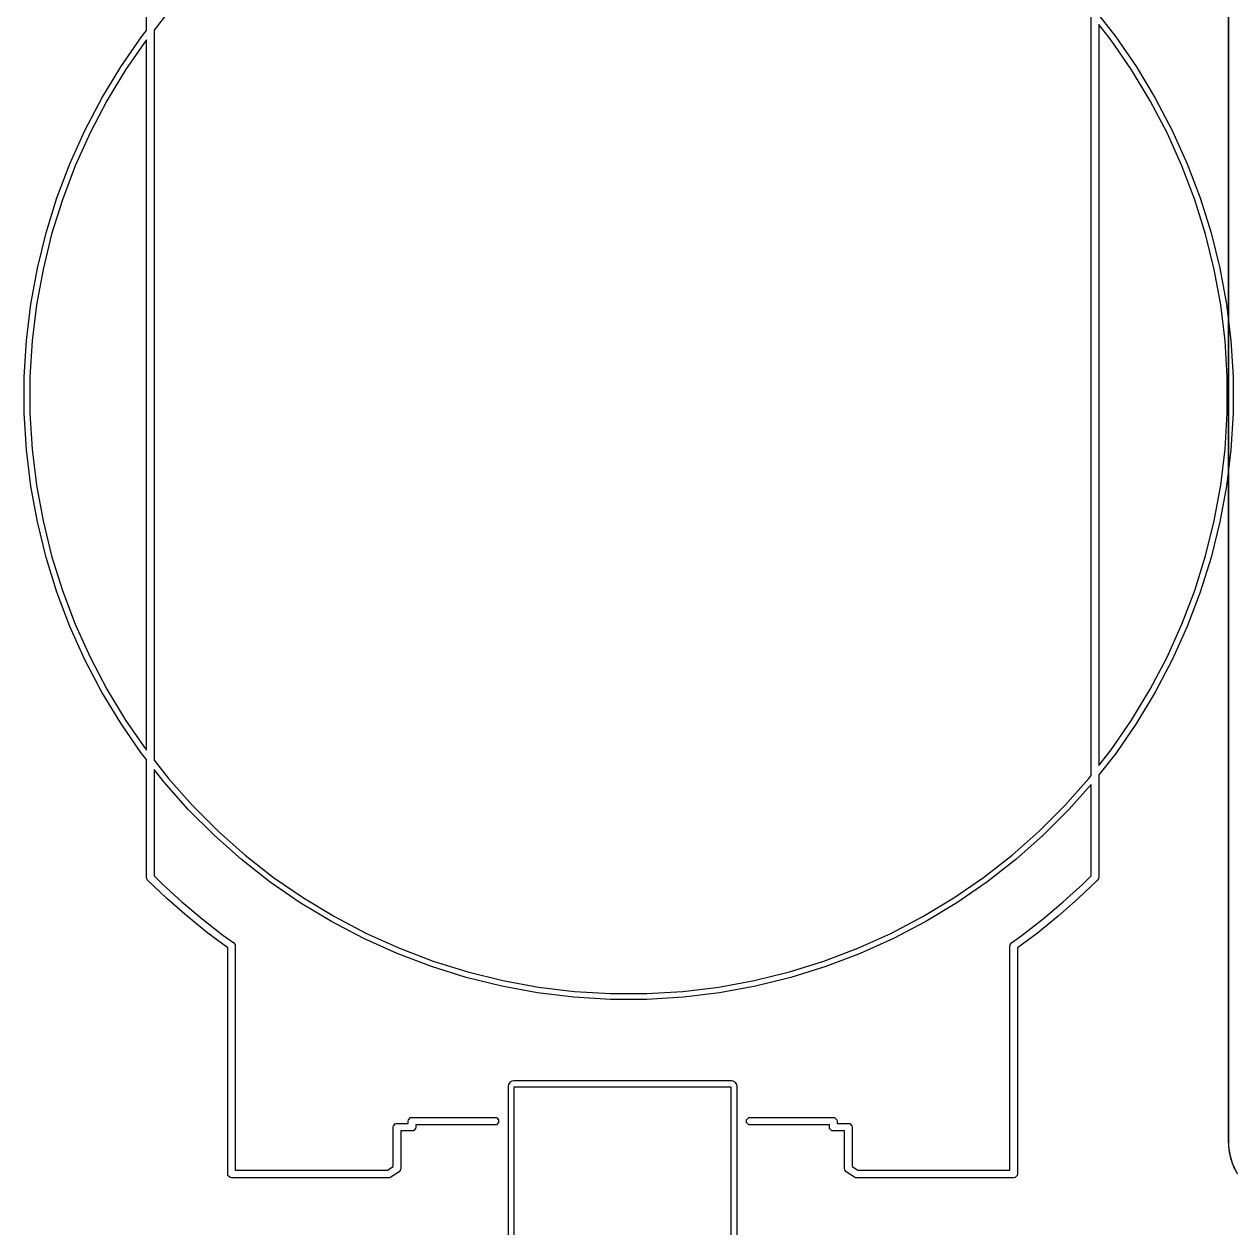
# Model space of a CAD drawing. Extents: x 125.5 to 181.1, y -135.3 to -67.6.
# Drawn here: x 136.05 to 156.16, y -101.44 to -81.44 of the extents above; entities that cross this region are included whole.
import ezdxf

# ---------------------------------------------------------------- set-up
doc = ezdxf.new("R2010")
doc.units = 0
doc.layers.add('BLACK', color=7, linetype='CONTINUOUS')

msp = doc.modelspace()

# ---------------------------------------------------------------- linework, layer by layer
at = {"layer": 'BLACK', "linetype": 'CONTINUOUS'}
for p, q in [((156.0695, -68.692279), (156.0695, -99.973455)), ((156.07, -100), (156.07, -68.69)), ((138.0865, -81.539993), (138.0865, -79.78167)), ((138.452946, -81.226975), (138.2135, -81.532605)), ((153.7865, -93.922675), (153.7865, -81.277324)), ((153.9135, -81.284712), (154.194784, -81.643745)), ((138.005216, -81.643745), (138.0865, -81.539993)), ((138.2135, -81.532605), (138.2135, -93.667394)), ((154.117896, -81.70032), (153.9135, -81.439427)), ((153.9135, -81.439427), (153.9135, -93.760572)), ((137.660355, -82.143363), (138.005216, -81.643745)), ((138.082104, -81.70032), (137.740518, -82.195192)), ((138.0865, -81.694708), (138.082104, -81.70032)), ((138.0865, -93.505291), (138.0865, -81.694708)), ((154.459482, -82.195192), (154.117896, -81.70032)), ((154.194784, -81.643745), (154.539645, -82.143363)), ((137.346289, -82.662891), (137.660355, -82.143363)), ((137.740518, -82.195192), (137.429435, -82.709786)), ((154.770565, -82.709786), (154.459482, -82.195192)), ((154.539645, -82.143363), (154.853711, -82.662891)), ((137.064164, -83.200435), (137.346289, -82.662891)), ((137.429435, -82.709786), (137.149991, -83.242223)), ((155.050009, -83.242223), (154.770565, -82.709786)), ((154.853711, -82.662891), (155.135836, -83.200435)), ((136.815011, -83.754032), (137.064164, -83.200435)), ((155.135836, -83.200435), (155.384989, -83.754032)), ((137.149991, -83.242223), (136.903203, -83.790562)), ((155.296797, -83.790562), (155.050009, -83.242223)), ((136.599737, -84.321662), (136.815011, -83.754032)), ((136.903203, -83.790562), (136.689974, -84.352801)), ((155.510026, -84.352801), (155.296797, -83.790562)), ((155.384989, -83.754032), (155.600263, -84.321662)), ((136.419128, -84.901255), (136.599737, -84.321662)), ((136.689974, -84.352801), (136.511081, -84.926889)), ((155.688919, -84.926889), (155.510026, -84.352801)), ((155.600263, -84.321662), (155.780872, -84.901255)), ((136.273844, -85.490695), (136.419128, -84.901255)), ((136.511081, -84.926889), (136.367177, -85.51073)), ((155.832823, -85.51073), (155.688919, -84.926889)), ((155.780872, -84.901255), (155.926156, -85.490695)), ((136.164415, -86.087832), (136.273844, -85.490695)), ((136.367177, -85.51073), (136.258787, -86.102195)), ((155.941213, -86.102195), (155.832823, -85.51073)), ((155.926156, -85.490695), (156.035585, -86.087832)), ((136.09124, -86.690486), (136.164415, -86.087832)), ((136.258787, -86.102195), (136.186307, -86.699125)), ((156.013693, -86.699125), (155.941213, -86.102195)), ((156.035585, -86.087832), (156.10876, -86.690486)), ((136.054585, -87.29646), (136.09124, -86.690486)), ((136.186307, -86.699125), (136.15, -87.299343)), ((156.05, -87.299343), (156.013693, -86.699125)), ((156.10876, -86.690486), (156.145415, -87.29646)), ((136.054585, -87.299343), (136.054585, -87.29646)), ((136.054585, -87.90354), (136.054585, -87.299343)), ((136.15, -87.299343), (136.15, -87.900657)), ((156.05, -87.900657), (156.05, -87.299343)), ((156.145415, -87.29646), (156.145415, -87.90354)), ((136.09124, -88.509514), (136.054585, -87.90354)), ((136.15, -87.900657), (136.186307, -88.500875)), ((156.013693, -88.500875), (156.05, -87.900657)), ((156.145415, -87.90354), (156.10876, -88.509514)), ((136.164415, -89.112168), (136.09124, -88.509514)), ((136.186307, -88.500875), (136.258787, -89.097805)), ((155.941213, -89.097805), (156.013693, -88.500875)), ((156.10876, -88.509514), (156.035585, -89.112168)), ((136.273844, -89.709305), (136.164415, -89.112168)), ((136.258787, -89.097805), (136.367177, -89.68927)), ((155.832823, -89.68927), (155.941213, -89.097805)), ((156.035585, -89.112168), (155.926156, -89.709305)), ((136.419128, -90.298745), (136.273844, -89.709305)), ((136.367177, -89.68927), (136.511081, -90.273111)), ((155.688919, -90.273111), (155.832823, -89.68927)), ((155.926156, -89.709305), (155.780872, -90.298745)), ((136.599737, -90.878338), (136.419128, -90.298745)), ((136.511081, -90.273111), (136.689974, -90.847199)), ((155.510026, -90.847199), (155.688919, -90.273111)), ((155.780872, -90.298745), (155.600263, -90.878338)), ((136.689974, -90.847199), (136.903203, -91.409438)), ((155.296797, -91.409438), (155.510026, -90.847199)), ((136.815011, -91.445968), (136.599737, -90.878338)), ((155.600263, -90.878338), (155.384989, -91.445968)), ((137.064164, -91.999565), (136.815011, -91.445968)), ((136.903203, -91.409438), (137.149991, -91.957777)), ((155.050009, -91.957777), (155.296797, -91.409438)), ((155.384989, -91.445968), (155.135836, -91.999565)), ((137.346289, -92.537109), (137.064164, -91.999565)), ((137.149991, -91.957777), (137.429435, -92.490214)), ((154.770565, -92.490214), (155.050009, -91.957777)), ((155.135836, -91.999565), (154.853711, -92.537109)), ((137.660355, -93.056637), (137.346289, -92.537109)), ((137.429435, -92.490214), (137.740518, -93.004808)), ((154.459482, -93.004808), (154.770565, -92.490214)), ((154.853711, -92.537109), (154.539645, -93.056637)), ((138.005216, -93.556255), (137.660355, -93.056637)), ((137.740518, -93.004808), (138.082104, -93.49968)), ((154.117896, -93.49968), (154.459482, -93.004808)), ((154.539645, -93.056637), (154.194784, -93.556255)), ((138.0865, -93.660006), (138.005216, -93.556255)), ((138.082104, -93.49968), (138.0865, -93.505291)), ((138.0865, -95.61833), (138.0865, -93.660006)), ((138.2135, -93.667394), (138.452946, -93.973025)), ((153.9135, -93.760572), (154.117896, -93.49968)), ((154.194784, -93.556255), (153.9135, -93.915287)), ((138.379614, -94.034139), (138.2135, -93.82211)), ((138.2135, -93.82211), (138.2135, -95.59187)), ((138.782183, -94.488546), (138.379614, -94.034139)), ((138.452946, -93.973025), (138.851691, -94.423115)), ((153.348309, -94.423115), (153.747054, -93.973025)), ((153.7865, -94.072388), (153.417817, -94.488546)), ((153.747054, -93.973025), (153.7865, -93.922675)), ((153.7865, -95.591877), (153.7865, -94.072388)), ((153.9135, -93.915287), (153.9135, -95.61833)), ((138.851691, -94.423115), (139.276885, -94.848309)), ((152.923115, -94.848309), (153.348309, -94.423115)), ((139.211454, -94.917817), (138.782183, -94.488546)), ((153.417817, -94.488546), (152.988546, -94.917817)), ((139.276885, -94.848309), (139.726975, -95.247054)), ((152.473025, -95.247054), (152.923115, -94.848309)), ((139.665861, -95.320386), (139.211454, -94.917817)), ((152.988546, -94.917817), (152.534139, -95.320386)), ((139.726975, -95.247054), (140.20032, -95.617896)), ((151.99968, -95.617896), (152.473025, -95.247054)), ((140.143745, -95.694784), (139.665861, -95.320386)), ((152.534139, -95.320386), (152.056255, -95.694784)), ((138.08785, -95.62512), (138.0865, -95.61833)), ((138.087325, -95.628535), (138.08785, -95.62512)), ((138.089288, -95.632347), (138.087325, -95.628535)), ((138.091334, -95.64263), (138.089288, -95.632347)), ((138.098035, -95.649331), (138.091334, -95.64263)), ((138.105294, -95.663425), (138.098035, -95.649331)), ((138.105292, -95.663427), (138.105294, -95.663425)), ((138.427368, -95.970297), (138.105292, -95.663427)), ((138.2135, -95.59187), (138.350902, -95.7281)), ((140.20032, -95.617896), (140.695192, -95.959482)), ((151.504808, -95.959482), (151.99968, -95.617896)), ((153.894706, -95.663435), (153.572632, -95.970305)), ((153.649097, -95.728107), (153.7865, -95.591877)), ((153.901974, -95.649321), (153.894706, -95.663435)), ((153.908666, -95.64263), (153.901974, -95.649321)), ((153.910708, -95.632363), (153.908666, -95.64263)), ((153.912675, -95.628545), (153.910708, -95.632363)), ((153.9135, -95.61833), (153.912148, -95.625124)), ((153.912148, -95.625124), (153.912675, -95.628545)), ((138.350902, -95.7281), (138.675349, -96.025178)), ((140.643363, -96.039645), (140.143745, -95.694784)), ((152.056255, -95.694784), (151.556637, -96.039645)), ((153.324651, -96.025184), (153.649097, -95.728107)), ((138.761361, -96.264152), (138.427368, -95.970297)), ((138.675349, -96.025178), (139.011325, -96.309153)), ((141.162891, -96.353711), (140.643363, -96.039645)), ((140.695192, -95.959482), (141.209786, -96.270565)), ((150.990214, -96.270565), (151.504808, -95.959482)), ((151.556637, -96.039645), (151.037109, -96.353711)), ((152.988677, -96.309158), (153.324651, -96.025184)), ((153.572632, -95.970305), (153.238639, -96.264158)), ((139.106747, -96.544527), (138.761361, -96.264152)), ((141.209786, -96.270565), (141.742223, -96.550009)), ((150.457777, -96.550009), (150.990214, -96.270565)), ((153.238639, -96.264158), (152.893254, -96.544532)), ((139.011325, -96.309153), (139.358299, -96.579579)), ((141.700435, -96.635836), (141.162891, -96.353711)), ((151.037109, -96.353711), (150.499565, -96.635836)), ((152.641704, -96.579583), (152.988677, -96.309158)), ((139.4365, -96.791175), (139.106747, -96.544527)), ((139.358299, -96.579579), (139.537018, -96.707796)), ((142.254032, -96.884989), (141.700435, -96.635836)), ((141.742223, -96.550009), (142.290562, -96.796797)), ((149.909438, -96.796797), (150.457777, -96.550009)), ((150.499565, -96.635836), (149.945968, -96.884989)), ((152.462984, -96.7078), (152.641704, -96.579583)), ((152.893254, -96.544532), (152.5635, -96.791181)), ((139.4365, -100.55), (139.4365, -96.791175)), ((139.537018, -96.707796), (139.552731, -96.729155)), ((139.552731, -96.729155), (139.558666, -96.73509)), ((139.558666, -96.73509), (139.559247, -96.738012)), ((139.559247, -96.738012), (139.560274, -96.739408)), ((139.560274, -96.739408), (139.560297, -96.743289)), ((139.560297, -96.743289), (139.5635, -96.75939)), ((139.5635, -96.75939), (139.5635, -100.4865)), ((142.821662, -97.100263), (142.254032, -96.884989)), ((142.290562, -96.796797), (142.852801, -97.010026)), ((149.347199, -97.010026), (149.909438, -96.796797)), ((149.945968, -96.884989), (149.378338, -97.100263)), ((152.4365, -96.75939), (152.439702, -96.743289)), ((152.4365, -100.4865), (152.4365, -96.75939)), ((152.439702, -96.743289), (152.439726, -96.739408)), ((152.439726, -96.739408), (152.440752, -96.738012)), ((152.440752, -96.738012), (152.441334, -96.73509)), ((152.441334, -96.73509), (152.447268, -96.729155)), ((152.447268, -96.729155), (152.462982, -96.707796)), ((152.462982, -96.707796), (152.462984, -96.7078)), ((152.5635, -96.791181), (152.5635, -100.55)), ((143.401255, -97.280872), (142.821662, -97.100263)), ((142.852801, -97.010026), (143.426889, -97.188919)), ((148.773111, -97.188919), (149.347199, -97.010026)), ((149.378338, -97.100263), (148.798745, -97.280872)), ((143.990695, -97.426156), (143.401255, -97.280872)), ((143.426889, -97.188919), (144.01073, -97.332823)), ((148.18927, -97.332823), (148.773111, -97.188919)), ((148.798745, -97.280872), (148.209305, -97.426156)), ((144.587832, -97.535585), (143.990695, -97.426156)), ((144.01073, -97.332823), (144.602195, -97.441213)), ((144.602195, -97.441213), (145.199125, -97.513693)), ((147.000875, -97.513693), (147.597805, -97.441213)), ((147.597805, -97.441213), (148.18927, -97.332823)), ((148.209305, -97.426156), (147.612168, -97.535585)), ((145.190486, -97.60876), (144.587832, -97.535585)), ((145.79646, -97.645415), (145.190486, -97.60876)), ((145.199125, -97.513693), (145.799343, -97.55)), ((146.40354, -97.645415), (145.79646, -97.645415)), ((145.799343, -97.55), (146.400657, -97.55)), ((146.400657, -97.55), (147.000875, -97.513693)), ((147.009514, -97.60876), (146.40354, -97.645415)), ((147.612168, -97.535585), (147.009514, -97.60876)), ((144.103447, -99.060007), (144.0975, -99.089905)), ((144.0975, -99.089905), (144.0975, -99.089906)), ((144.0975, -99.089906), (144.0975, -99.089908)), ((144.0975, -99.089908), (144.0975, -102.110091)), ((144.126102, -99.026102), (144.103447, -99.060007)), ((144.137351, -99.018585), (144.126102, -99.026102)), ((144.160006, -99.003447), (144.137351, -99.018585)), ((144.189904, -98.997501), (144.160006, -99.003447)), ((144.189908, -98.9975), (144.189904, -98.997501)), ((147.81009, -98.9975), (144.189908, -98.9975)), ((144.2, -102.1), (144.2, -99.1)), ((144.2, -99.1), (147.8, -99.1)), ((147.8, -99.1), (147.8, -102.1)), ((147.810095, -98.9975), (147.81009, -98.9975)), ((147.839993, -99.003447), (147.810095, -98.9975)), ((147.873898, -99.026102), (147.839993, -99.003447)), ((147.896553, -99.060007), (147.873898, -99.026102)), ((147.902499, -99.089906), (147.896553, -99.060007)), ((147.9025, -102.110095), (147.902499, -99.089906)), ((142.191264, -99.7457), (142.22563, -99.711334)), ((142.22563, -99.711334), (142.24993, -99.7065)), ((142.24993, -99.7065), (142.4365, -99.7065)), ((142.4365, -99.67), (142.441334, -99.6457)), ((142.4365, -99.7065), (142.4365, -99.67)), ((142.441334, -99.6457), (142.4757, -99.611334)), ((142.4757, -99.611334), (142.5, -99.6065)), ((142.5, -99.6065), (143.88, -99.6065)), ((143.88, -99.6065), (143.9043, -99.611334)), ((143.9043, -99.611334), (143.938666, -99.6457)), ((143.938666, -99.6943), (143.9043, -99.728666)), ((143.938666, -99.6457), (143.938666, -99.6943)), ((148.061334, -99.6457), (148.0957, -99.611334)), ((148.061334, -99.6943), (148.061334, -99.6457)), ((148.0957, -99.728666), (148.061334, -99.6943)), ((148.0957, -99.611334), (148.12, -99.6065)), ((148.12, -99.6065), (149.5, -99.6065)), ((149.5, -99.6065), (149.5243, -99.611334)), ((149.5243, -99.611334), (149.558666, -99.6457)), ((149.558666, -99.6457), (149.5635, -99.67)), ((149.5635, -99.67), (149.5635, -99.7065)), ((149.5635, -99.7065), (149.75012, -99.7065)), ((149.75012, -99.7065), (149.77442, -99.711334)), ((149.77442, -99.711334), (149.808786, -99.7457)), ((142.186155, -100.423497), (142.18643, -99.819971)), ((142.18643, -99.77), (142.191264, -99.7457)), ((142.18643, -99.819971), (142.18643, -99.77)), ((142.313424, -99.8335), (142.31314, -100.457529)), ((142.5, -99.8335), (142.313424, -99.8335)), ((142.5243, -99.828666), (142.5, -99.8335)), ((142.558666, -99.7943), (142.5243, -99.828666)), ((142.5635, -99.77), (142.558666, -99.7943)), ((143.88, -99.7335), (142.5635, -99.7335)), ((142.5635, -99.7335), (142.5635, -99.77)), ((143.9043, -99.728666), (143.88, -99.7335)), ((148.12, -99.7335), (148.0957, -99.728666)), ((149.4365, -99.7335), (148.12, -99.7335)), ((149.4365, -99.77), (149.4365, -99.7335)), ((149.441334, -99.7943), (149.4365, -99.77)), ((149.4757, -99.828666), (149.441334, -99.7943)), ((149.5, -99.8335), (149.4757, -99.828666)), ((149.686504, -99.8335), (149.5, -99.8335)), ((149.68668, -100.457518), (149.686504, -99.8335)), ((149.808786, -99.7457), (149.81362, -99.77)), ((149.813616, -99.809374), (149.8135, -99.820289)), ((149.8135, -99.820289), (149.81367, -100.423477)), ((149.81362, -99.8087), (149.813552, -99.809037)), ((149.813552, -99.809037), (149.813616, -99.809374)), ((149.81362, -99.77), (149.81362, -99.8087)), ((156.0695, -99.973455), (156.06931, -99.97379)), ((156.06931, -99.97379), (156.0695, -100.000299)), ((156.0695, -100.000299), (156.0695, -100.023831)), ((156.0695, -100.023831), (156.069659, -100.025399)), ((156.069659, -100.025399), (156.070113, -100.096755)), ((156.070051, -100.000527), (156.07, -100)), ((156.070003, -100.000715), (156.070051, -100.000527)), ((156.087882, -100.191127), (156.070003, -100.000715)), ((156.070113, -100.096755), (156.104516, -100.285708)), ((156.138261, -100.375622), (156.087882, -100.191127)), ((156.104516, -100.285708), (156.170924, -100.465932)), ((139.5635, -100.4865), (142.091611, -100.4865)), ((142.091611, -100.4865), (142.186155, -100.423497)), ((142.284853, -100.510342), (142.146043, -100.602842)), ((142.302394, -100.492844), (142.284853, -100.510342)), ((142.303675, -100.486441), (142.302394, -100.492844)), ((142.308295, -100.481827), (142.303675, -100.486441)), ((142.31314, -100.457529), (142.308295, -100.481827)), ((149.691521, -100.481817), (149.68668, -100.457518)), ((149.696156, -100.486449), (149.691521, -100.481817)), ((149.697447, -100.492876), (149.696156, -100.486449)), ((149.714999, -100.510363), (149.697447, -100.492876)), ((149.853988, -100.602863), (149.714999, -100.510363)), ((149.81367, -100.423477), (149.908369, -100.4865)), ((149.908369, -100.4865), (152.4365, -100.4865)), ((156.219637, -100.548696), (156.138261, -100.375622)), ((139.441334, -100.5743), (139.4365, -100.55)), ((139.4757, -100.608666), (139.441334, -100.5743)), ((139.5, -100.6135), (139.4757, -100.608666)), ((142.11083, -100.6135), (139.5, -100.6135)), ((142.120024, -100.61167), (142.11083, -100.6135)), ((142.123141, -100.612295), (142.120024, -100.61167)), ((142.128958, -100.609893), (142.123141, -100.612295)), ((142.13513, -100.608666), (142.128958, -100.609893)), ((142.137377, -100.606418), (142.13513, -100.608666)), ((142.146043, -100.602842), (142.137377, -100.606418)), ((149.862626, -100.606422), (149.853988, -100.602863)), ((149.86487, -100.608666), (149.862626, -100.606422)), ((149.87106, -100.609897), (149.86487, -100.608666)), ((149.876896, -100.612302), (149.87106, -100.609897)), ((149.880006, -100.611677), (149.876896, -100.612302)), ((149.88917, -100.6135), (149.880006, -100.611677)), ((152.5, -100.6135), (149.88917, -100.6135)), ((152.5243, -100.608666), (152.5, -100.6135)), ((152.558666, -100.5743), (152.5243, -100.608666)), ((152.5635, -100.55), (152.558666, -100.5743))]:
    msp.add_line(p, q, dxfattribs=at)

doc.saveas('drawing.dxf')
